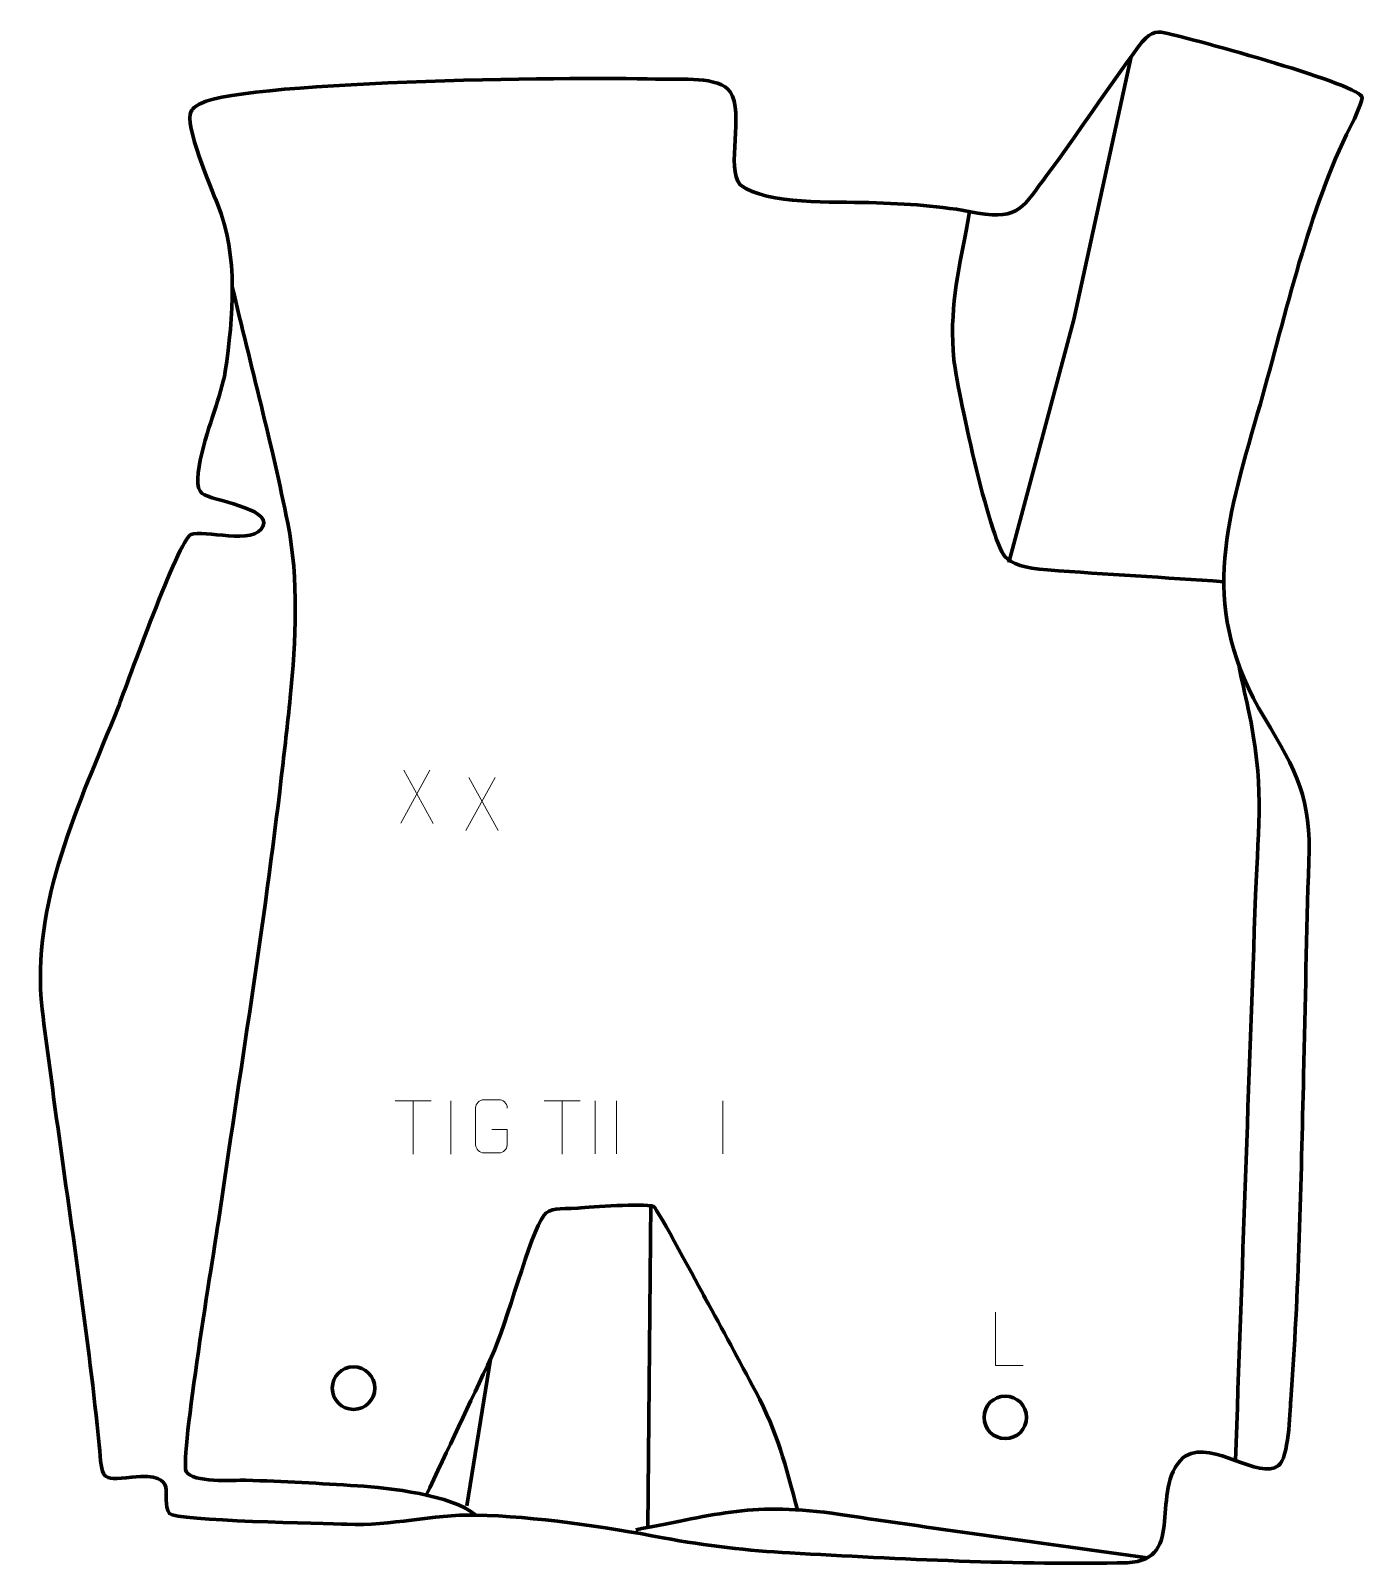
# Model space of a CAD drawing. Header units: millimetres. Extents: x -603 to 24, y 93 to 814.
import ezdxf

# ---------------------------------------------------------------- set-up
doc = ezdxf.new("R2010")
doc.units = ezdxf.units.MM
doc.header["$MEASUREMENT"] = 0
doc.layers.add('layer 2', color=7, linetype='Continuous')
doc.layers.add('layer 3', color=7, linetype='Continuous')

msp = doc.modelspace()

# ---------------------------------------------------------------- linework, layer by layer
at = {"layer": 'layer 2', "color": 142, "lineweight": 200}
for centre in [(-450.8618, 176.3415), (-144.6065, 162.5832)]:
    msp.add_ellipse(centre, major_axis=(0, 10), ratio=1, dxfattribs=at)
at = {"layer": 'layer 2', "color": 142, "lineweight": 158}
for points, knots in [([(-142.9148, 564.4451), (-142.9148, 564.4451), (-112.3291, 678.7206), (-112.3291, 678.7206), (-112.3291, 678.7206), (-112.3291, 678.7206), (-85.4434, 802.3183), (-85.4434, 802.3183)], [0, 0, 0, 0, 0.33333333, 0.33333333, 0.33333333, 0.33333333, 1, 1, 1, 1]), ([(-41.8735, 555.4251), (-69.4336, 557.3711), (-97.2065, 558.8549), (-124.7114, 560.9718), (-124.7114, 560.9718), (-135.8659, 561.8303), (-141.4686, 563.6309), (-144.8086, 567.298), (-144.8086, 567.298), (-152.0215, 575.2171), (-167.5503, 647.371), (-168.7798, 659.8637), (-168.7798, 659.8637), (-170.9498, 682.9605), (-166.8831, 699.5889), (-162.7397, 722.0439), (-162.7397, 722.0439), (-162.2996, 724.5071), (-161.8594, 726.9704), (-161.4193, 729.4336)], [0, 0, 0, 0, 0.16666667, 0.16666667, 0.16666667, 0.16666667, 0.33333333, 0.33333333, 0.33333333, 0.33333333, 0.5, 0.5, 0.5, 0.5, 0.66666667, 0.66666667, 0.66666667, 0.66666667, 1, 1, 1, 1]), ([(-507.8454, 693.9773), (-499.2053, 657.2798), (-489.1038, 619.7794), (-481.7761, 582.9261), (-481.7761, 582.9261), (-476.5036, 556.4089), (-477.9633, 527.7613), (-480.5987, 500.9839), (-480.5987, 500.9839), (-481.8717, 488.3843), (-483.3622, 475.8058), (-484.8179, 463.2262), (-484.8179, 463.2262), (-492.8245, 393.9574), (-504.3523, 323.6977), (-514.3952, 254.5893), (-514.3952, 254.5893), (-516.2984, 241.5125), (-532.4293, 144.0039), (-529.5546, 137.0936), (-529.5546, 137.0936), (-526.3975, 131.7066), (-507.7292, 133.14), (-501.4257, 132.9905), (-501.4257, 132.9905), (-484.0545, 132.5786), (-466.3997, 131.4707), (-449.046, 130.3937), (-449.046, 130.3937), (-433.6762, 129.347), (-405.2895, 126.3178), (-393.3844, 116.6645)], [0, 0, 0, 0, 0.11111111, 0.11111111, 0.11111111, 0.11111111, 0.22222222, 0.22222222, 0.22222222, 0.22222222, 0.33333333, 0.33333333, 0.33333333, 0.33333333, 0.44444444, 0.44444444, 0.44444444, 0.44444444, 0.55555556, 0.55555556, 0.55555556, 0.55555556, 0.66666667, 0.66666667, 0.66666667, 0.66666667, 0.77777778, 0.77777778, 0.77777778, 0.77777778, 1, 1, 1, 1]), ([(-36.444, 142.3089), (-33.2878, 230.9021), (-30.2154, 319.4983), (-26.9717, 408.0884), (-26.9717, 408.0884), (-25.6823, 443.28), (-22.7958, 459.8918), (-30.4507, 495.6366), (-30.4507, 495.6366), (-31.9525, 502.5367), (-33.5067, 509.4115), (-34.9343, 516.3291)], [0, 0, 0, 0, 0.25, 0.25, 0.25, 0.25, 0.5, 0.5, 0.5, 0.5, 1, 1, 1, 1]), ([(-417.0074, 125.3528), (-406.6822, 147.2464), (-396.289, 169.1275), (-386.0336, 191.0516), (-386.0336, 191.0516), (-379.0231, 206.0393), (-367.8337, 249.169), (-361.4921, 257.42), (-361.4921, 257.42), (-358.4199, 261.4173), (-354.4867, 260.4111), (-345.5385, 260.9607), (-345.5385, 260.9607), (-338.5841, 261.3878), (-315.3748, 263.3228), (-309.8995, 261.7828), (-309.8995, 261.7828), (-308.0809, 260.6995), (-288.4361, 223.7727), (-285.5645, 218.5257), (-285.5645, 218.5257), (-277.5803, 203.9367), (-269.6637, 189.3187), (-261.8857, 174.6184), (-261.8857, 174.6184), (-251.2773, 154.4182), (-248.1219, 140.6778), (-242.2397, 119.1274)], [0, 0, 0, 0, 0.125, 0.125, 0.125, 0.125, 0.25, 0.25, 0.25, 0.25, 0.375, 0.375, 0.375, 0.375, 0.5, 0.5, 0.5, 0.5, 0.625, 0.625, 0.625, 0.625, 0.75, 0.75, 0.75, 0.75, 1, 1, 1, 1]), ([(-77.874, 96.5396), (-126.0885, 103.1581), (-174.1158, 109.8177), (-222.2648, 116.9391), (-222.2648, 116.9391), (-263.7312, 123.0721), (-278.6827, 117.1179), (-318.1752, 109.7348)], [0, 0, 0, 0, 0.33333333, 0.33333333, 0.33333333, 0.33333333, 1, 1, 1, 1])]:
    msp.add_open_spline(points, degree=3, knots=knots, dxfattribs=at)
for points in [[(-312.5425, 110.777), (-312.5425, 110.777), (-311.2296, 262.7961), (-311.2296, 262.7961)], [(-386.5744, 189.8829), (-386.5744, 189.8829), (-397.649, 120.9464), (-397.649, 120.9464)]]:
    msp.add_open_spline(points, degree=3, dxfattribs=at)
at = {"layer": 'layer 3', "color": 242, "lineweight": 158}
msp.add_open_spline([(-305.7692, 791.5786), (-298.0267, 791.6208), (-278.7433, 793.0046), (-273.8267, 785.712), (-273.8267, 785.712), (-267.1216, 775.7665), (-276.0567, 749.8797), (-269.1995, 741.9657), (-269.1995, 741.9657), (-256.4226, 732.4643), (-224.9748, 734.1259), (-208.695, 733.5975), (-208.695, 733.5975), (-189.5755, 733.0152), (-176.4069, 732.3596), (-157.4411, 728.6932), (-157.4411, 728.6932), (-138.1619, 725.2797), (-136.0153, 731.9502), (-125.024, 746.5515), (-125.024, 746.5515), (-110.2019, 766.4364), (-96.6421, 787.1666), (-81.9961, 807.0363), (-81.9961, 807.0363), (-77.0839, 813.3904), (-74.1367, 814.4323), (-69.7147, 813.4373), (-69.7147, 813.4373), (-56.1454, 810.3845), (24.0957, 788.7025), (23.0553, 782.8655), (23.0553, 782.8655), (22.4404, 779.4159), (19.2196, 772.1961), (15.7891, 765.6676), (15.7891, 765.6676), (-3.3189, 726.067), (-13.7029, 677.1484), (-26.0463, 634.6077), (-26.0463, 634.6077), (-41.2918, 581.5087), (-53.663, 542.1886), (-22.7704, 491.4063), (-22.7704, 491.4063), (-7.449, 465.7727), (-0.7609, 453.5404), (-1.9525, 423.6521), (-1.9525, 423.6521), (-3.225, 390.426), (-3.5221, 356.6923), (-4.3972, 323.3963), (-4.3972, 323.3963), (-5.7071, 272.9799), (-6.6288, 221.0318), (-10.4452, 170.8507), (-10.4452, 170.8507), (-10.9021, 164.3674), (-11.3872, 143.6656), (-16.2254, 139.9083), (-16.2254, 139.9083), (-25.4167, 132.7703), (-46.6301, 151.994), (-59.762, 144.4816), (-59.762, 144.4816), (-59.762, 144.4816), (-61.0233, 143.6828), (-61.0233, 143.6828), (-61.0233, 143.6828), (-77.4326, 128.3344), (-59.0596, 95.4404), (-87.3207, 94.2631), (-87.3207, 94.2631), (-137.9147, 93.038), (-194.6501, 96.0397), (-245.7845, 98.8736), (-245.7845, 98.8736), (-265.5954, 99.9717), (-284.8005, 102.0708), (-305.4978, 105.9989), (-305.4978, 105.9989), (-332.7691, 111.1747), (-365.7422, 116.0118), (-393.3844, 116.6645), (-393.3844, 116.6645), (-414.043, 116.9746), (-433.0453, 111.5001), (-453.9538, 112.3405), (-453.9538, 112.3405), (-464.1578, 112.6663), (-534.3529, 113.9884), (-537.3631, 117.3509), (-537.3631, 117.3509), (-542.2744, 125.0048), (-531.2834, 136.9366), (-555.0522, 134.4441), (-555.0522, 134.4441), (-570.2758, 132.8477), (-568.839, 133.516), (-570.4248, 149.6962), (-570.4248, 149.6962), (-575.2826, 199.2593), (-583.1085, 249.9426), (-589.9032, 299.383), (-589.9032, 299.383), (-592.4252, 317.7333), (-594.8931, 336.0868), (-597.2244, 354.4624), (-597.2244, 354.4624), (-602.5735, 404.725), (-579.6412, 450.8302), (-561.5295, 496.2151), (-561.5295, 496.2151), (-557.2464, 507.2986), (-533.2212, 574.872), (-527.3138, 577.5605), (-527.3138, 577.5605), (-521.4256, 580.2402), (-497.3522, 572.083), (-493.3016, 581.6368), (-493.3016, 581.6368), (-489.7674, 589.9728), (-517.2845, 593.4898), (-522.0154, 596.853), (-522.0154, 596.853), (-528.3533, 601.3587), (-518.1473, 629.5329), (-516.177, 635.7972), (-516.177, 635.7972), (-514.3205, 641.6997), (-512.1639, 648.1595), (-511.1319, 654.2472), (-511.1319, 654.2472), (-507.4232, 680.0528), (-504.8541, 708.3191), (-514.8056, 733.034), (-514.8056, 733.034), (-517.6676, 740.142), (-530.6956, 770.6955), (-527.1355, 776.5808), (-527.1355, 776.5808), (-526.2243, 778.0871), (-524.6625, 779.2858), (-522.6766, 780.2439), (-522.6766, 780.2439), (-499.7015, 791.3295), (-336.0027, 792.8995), (-305.7692, 791.5786)], degree=3, knots=[0, 0, 0, 0, 0.02631579, 0.02631579, 0.02631579, 0.02631579, 0.05263158, 0.05263158, 0.05263158, 0.05263158, 0.07894737, 0.07894737, 0.07894737, 0.07894737, 0.10526316, 0.10526316, 0.10526316, 0.10526316, 0.13157895, 0.13157895, 0.13157895, 0.13157895, 0.15789474, 0.15789474, 0.15789474, 0.15789474, 0.18421053, 0.18421053, 0.18421053, 0.18421053, 0.21052632, 0.21052632, 0.21052632, 0.21052632, 0.23684211, 0.23684211, 0.23684211, 0.23684211, 0.26315789, 0.26315789, 0.26315789, 0.26315789, 0.28947368, 0.28947368, 0.28947368, 0.28947368, 0.31578947, 0.31578947, 0.31578947, 0.31578947, 0.34210526, 0.34210526, 0.34210526, 0.34210526, 0.36842105, 0.36842105, 0.36842105, 0.36842105, 0.39473684, 0.39473684, 0.39473684, 0.39473684, 0.42105263, 0.42105263, 0.42105263, 0.42105263, 0.44736842, 0.44736842, 0.44736842, 0.44736842, 0.47368421, 0.47368421, 0.47368421, 0.47368421, 0.5, 0.5, 0.5, 0.5, 0.52631579, 0.52631579, 0.52631579, 0.52631579, 0.55263158, 0.55263158, 0.55263158, 0.55263158, 0.57894737, 0.57894737, 0.57894737, 0.57894737, 0.60526316, 0.60526316, 0.60526316, 0.60526316, 0.63157895, 0.63157895, 0.63157895, 0.63157895, 0.65789474, 0.65789474, 0.65789474, 0.65789474, 0.68421053, 0.68421053, 0.68421053, 0.68421053, 0.71052632, 0.71052632, 0.71052632, 0.71052632, 0.73684211, 0.73684211, 0.73684211, 0.73684211, 0.76315789, 0.76315789, 0.76315789, 0.76315789, 0.78947368, 0.78947368, 0.78947368, 0.78947368, 0.81578947, 0.81578947, 0.81578947, 0.81578947, 0.84210526, 0.84210526, 0.84210526, 0.84210526, 0.86842105, 0.86842105, 0.86842105, 0.86842105, 0.89473684, 0.89473684, 0.89473684, 0.89473684, 0.92105263, 0.92105263, 0.92105263, 0.92105263, 0.94736842, 0.94736842, 0.94736842, 0.94736842, 1, 1, 1, 1], dxfattribs=at)
at = {"layer": 'layer 3', "color": 250, "lineweight": 9}
for points in [[(-414.9462, 466.7524), (-414.9462, 466.7524), (-428.6868, 441.8566), (-428.6868, 441.8566)], [(-427.2322, 466.7524), (-427.2322, 466.7524), (-413.4916, 441.7989), (-413.4916, 441.7989)], [(-384.3281, 463.427), (-384.3281, 463.427), (-398.0687, 438.5312), (-398.0687, 438.5312)], [(-396.6141, 463.427), (-396.6141, 463.427), (-382.8735, 438.4735), (-382.8735, 438.4735)], [(-431.311, 311.3042), (-431.311, 311.3042), (-414.3238, 311.3042), (-414.3238, 311.3042)], [(-422.8172, 286.3742), (-422.8172, 286.3742), (-422.8172, 311.3277), (-422.8172, 311.3277)], [(-405.1785, 311.338), (-405.1785, 311.338), (-405.1785, 286.3639), (-405.1785, 286.3639)], [(-361.311, 311.3042), (-361.311, 311.3042), (-344.3238, 311.3042), (-344.3238, 311.3042)], [(-352.8172, 286.3742), (-352.8172, 286.3742), (-352.8172, 311.3277), (-352.8172, 311.3277)], [(-337.3041, 311.3938), (-337.3041, 311.3938), (-337.3041, 286.4197), (-337.3041, 286.4197)], [(-327.3041, 311.3938), (-327.3041, 311.3938), (-327.3041, 286.4197), (-327.3041, 286.4197)], [(-277.3041, 311.3938), (-277.3041, 311.3938), (-277.3041, 286.4197), (-277.3041, 286.4197)]]:
    msp.add_open_spline(points, degree=3, dxfattribs=at)
for points, knots in [([(-385.8123, 297.9142), (-385.8123, 297.9142), (-378.6442, 297.9142), (-378.6442, 297.9142), (-378.6442, 297.9142), (-378.6442, 297.9142), (-378.6442, 290.7461), (-378.6442, 290.7461), (-378.6442, 290.7461), (-378.7839, 288.4227), (-380.4611, 286.9431), (-382.6089, 286.9323), (-382.6089, 286.9323), (-384.9407, 286.9327), (-387.2727, 286.9327), (-389.6042, 286.9323), (-389.6042, 286.9323), (-391.5291, 286.8269), (-393.5013, 288.7114), (-393.4901, 290.7287), (-393.4901, 290.7287), (-393.4897, 296.4988), (-393.4897, 302.2685), (-393.4901, 308.0378), (-393.4901, 308.0378), (-393.4859, 310.1759), (-391.7391, 311.8951), (-389.5868, 311.8817), (-389.5868, 311.8817), (-387.2611, 311.8817), (-384.935, 311.8817), (-382.6089, 311.8817), (-382.6089, 311.8817), (-380.6622, 311.9171), (-378.6708, 310.4256), (-378.6442, 307.9879)], [0, 0, 0, 0, 0.1, 0.1, 0.1, 0.1, 0.2, 0.2, 0.2, 0.2, 0.3, 0.3, 0.3, 0.3, 0.4, 0.4, 0.4, 0.4, 0.5, 0.5, 0.5, 0.5, 0.6, 0.6, 0.6, 0.6, 0.7, 0.7, 0.7, 0.7, 0.8, 0.8, 0.8, 0.8, 1, 1, 1, 1]), ([(-136.2137, 187.0322), (-136.2137, 187.0322), (-149.1628, 187.0322), (-149.1628, 187.0322), (-149.1628, 187.0322), (-149.1628, 187.0322), (-149.1628, 211.9858), (-149.1628, 211.9858)], [0, 0, 0, 0, 0.33333333, 0.33333333, 0.33333333, 0.33333333, 1, 1, 1, 1])]:
    msp.add_open_spline(points, degree=3, knots=knots, dxfattribs=at)

doc.saveas('drawing.dxf')
